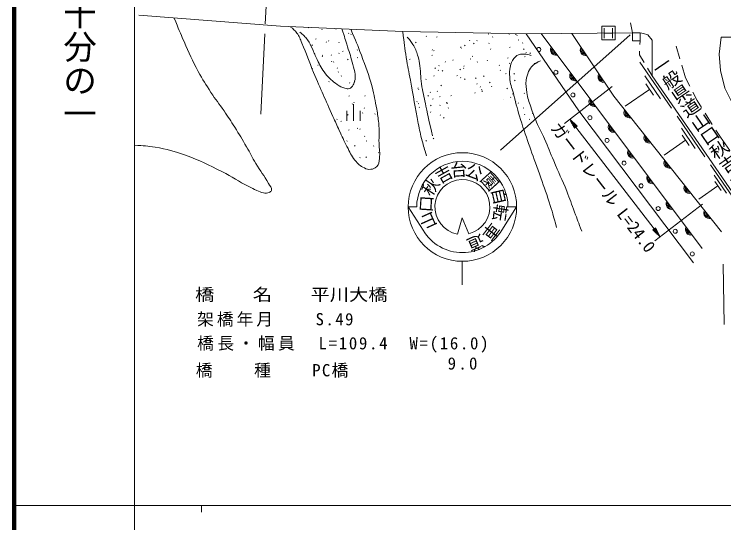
# Model space of a CAD drawing. Units: millimetres, scale not verified. Extents: x 40000 to 680000, y 20000 to 380000.
# Drawn here: x 40000 to 146058, y 202409 to 278350 of the extents above; entities that cross this region are included whole.
import ezdxf
from ezdxf.enums import TextEntityAlignment as Align

# ---------------------------------------------------------------- set-up
doc = ezdxf.new("R2010")
doc.units = ezdxf.units.MM
doc.header["$LTSCALE"] = 1000
doc.linetypes.add('CHAIN', pattern=[18.5, 12, -1.5, 3.5, -1.5])
for name, color, linetype, lineweight in [('M-BGD', 7, 'Continuous', 13), ('M-BMK', 2, 'CHAIN', 13), ('M-STR-HTXT', 7, 'Continuous', 13), ('M-STR-STR1', 1, 'Continuous', 13), ('M-STR-STRC', 7, 'Continuous', 13), ('M-STR-STRD', 7, 'Continuous', 13), ('M-TTL', 2, 'Continuous', 140), ('M-TTL-BAND', 7, 'Continuous', 13)]:
    doc.layers.add(name, color=color, linetype=linetype, lineweight=lineweight)
doc.layers.add('M-BGD-HTXT', color=7, linetype='Continuous')
doc.styles.add('@ＭＳ ゴシック', font='')
doc.styles.add('ＭＳ ゴシック', font='')
doc.styles.get('@ＭＳ ゴシック').set_extended_font_data('@MS Gothic')
doc.styles.get('ＭＳ ゴシック').set_extended_font_data('MS Gothic')

msp = doc.modelspace()

# ---------------------------------------------------------------- linework, layer by layer
at = {"layer": 'M-BGD'}
for p, q in [((83938, 276299), (84007, 276368)), ((85980, 276024), (86051, 276094)), ((88078, 276095), (88148, 276166)), ((89945, 275450), (90016, 275520)), ((90306, 275307), (90376, 275378)), ((101556, 275012), (101627, 275083)), ((103129, 274903), (103200, 274973)), ((110855, 275371), (110926, 275442)), ((111485, 274909), (111555, 274979)), ((113978, 275330), (114049, 275400)), ((114932, 275326), (115003, 275396)), ((115122, 275167), (115193, 275237)), ((118745, 275448), (142836, 243388)), ((84502, 273699), (84572, 273770)), ((85048, 274614), (85119, 274685)), ((86628, 274140), (86699, 274211)), ((86953, 274330), (87024, 274401)), ((88517, 274095), (88588, 274166)), ((100001, 274084), (100072, 274154)), ((107322, 273640), (107393, 273711)), ((108032, 274387), (108103, 274457)), ((108665, 273945), (108736, 274016)), ((109134, 274369), (109204, 274440)), ((110916, 273976), (110987, 274047)), ((115333, 274476), (115404, 274547)), ((115971, 274024), (116042, 274095)), ((133536, 274372), (133514, 273817)), ((89090, 272780), (89161, 272850)), ((91241, 272976), (91311, 273047)), ((102452, 273004), (102523, 273075)), ((102675, 272857), (102745, 272928)), ((106702, 273392), (106772, 273462)), ((106803, 273260), (106874, 273331)), ((111190, 273102), (111261, 273173)), ((114051, 273379), (114122, 273450)), ((116135, 273092), (116206, 273162)), ((116479, 272583), (116549, 272654)), ((117082, 272503), (117153, 272574)), ((133476, 272818), (133455, 272263)), ((86026, 271992), (86097, 272063)), ((86045, 272185), (86116, 272256)), ((87376, 272198), (87447, 272269)), ((88521, 272469), (88591, 272539)), ((89833, 271543), (89904, 271614)), ((91267, 271833), (91337, 271904)), ((99107, 271567), (99178, 271638)), ((102445, 272171), (102515, 272241)), ((105542, 271446), (105612, 271517)), ((108161, 271623), (108231, 271694)), ((108473, 272034), (108543, 272105)), ((113751, 271777), (113822, 271848)), ((116274, 271965), (116345, 272035)), ((133455, 272263), (134142, 271128)), ((85378, 270700), (85448, 270770)), ((87409, 271252), (87480, 271323)), ((87727, 271173), (87798, 271244)), ((103461, 270619), (103531, 270689)), ((104390, 271192), (104461, 271263)), ((107195, 270545), (107266, 270616)), ((109189, 271174), (109260, 271245)), ((110675, 271393), (110746, 271464)), ((112459, 270692), (112530, 270763)), ((113994, 270967), (114065, 271038)), ((117695, 270952), (117766, 271023)), ((118055, 271037), (118125, 271108)), ((133528, 271170), (138239, 264326)), ((84527, 270217), (84584, 270274)), ((88253, 270254), (88324, 270324)), ((88413, 269688), (88484, 269759)), ((102884, 270260), (102955, 270331)), ((103346, 269936), (103417, 270007)), ((103975, 269848), (104046, 269919)), ((106620, 270059), (106691, 270129)), ((107133, 270228), (107204, 270299)), ((112618, 269934), (112688, 270004)), ((113440, 269440), (113511, 269511)), ((114700, 269406), (114771, 269476)), ((134661, 270273), (135349, 269138)), ((88855, 269075), (88926, 269145)), ((101516, 268580), (101587, 268651)), ((102708, 269109), (102779, 269180)), ((106181, 269142), (106252, 269213)), ((106703, 268837), (106774, 268907)), ((107325, 268612), (107396, 268683)), ((108959, 268771), (109029, 268842)), ((110161, 269072), (110232, 269143)), ((114796, 268409), (114867, 268480)), ((134249, 269145), (136605, 265723)), ((87005, 268244), (87076, 268315)), ((90112, 268060), (90183, 268131)), ((90858, 268250), (90929, 268321)), ((100304, 267266), (100374, 267336)), ((103790, 267666), (103860, 267737)), ((109141, 267910), (109212, 267981)), ((109637, 267461), (109707, 267532)), ((111058, 268111), (111129, 268182)), ((111332, 267511), (111402, 267582)), ((113637, 267212), (113707, 267283)), ((134382, 267975), (135560, 266264)), ((100413, 267096), (100484, 267166)), ((102158, 266663), (102229, 266733)), ((103203, 266802), (103274, 266873)), ((105281, 266137), (105352, 266208)), ((108823, 266579), (108893, 266650)), ((109826, 267042), (109897, 267113)), ((109917, 266822), (109988, 266892)), ((114458, 266430), (114529, 266501)), ((116203, 266496), (116274, 266567)), ((134971, 267120), (131320, 264607)), ((90020, 266106), (90091, 266176)), ((90738, 265137), (90808, 265208)), ((92411, 266134), (92481, 266205)), ((100165, 265266), (100236, 265337)), ((101832, 266117), (101902, 266188)), ((102543, 265654), (102614, 265724)), ((103578, 266001), (103649, 266072)), ((104576, 265101), (104647, 265171)), ((113121, 265673), (113132, 265684)), ((114171, 265908), (114242, 265979)), ((114914, 265301), (114985, 265372)), ((90502, 264917), (90573, 264988)), ((90718, 264920), (90718, 262420)), ((92292, 264292), (92363, 264363)), ((100396, 264949), (100467, 265020)), ((100525, 264421), (100596, 264492)), ((102243, 264692), (102313, 264763)), ((103600, 264703), (103670, 264774)), ((104670, 265034), (104741, 265105)), ((104857, 264304), (104927, 264375)), ((115310, 265021), (115380, 265092)), ((116078, 264317), (116148, 264387)), ((89718, 263920), (89718, 262420)), ((89835, 263282), (89906, 263353)), ((91718, 263920), (91718, 262420)), ((92061, 263566), (92132, 263636)), ((93901, 263415), (93971, 263486)), ((102222, 263686), (102293, 263756)), ((103660, 263230), (103731, 263300)), ((116267, 263334), (116337, 263405)), ((117440, 263507), (117510, 263578)), ((139078, 263107), (143245, 257053)), ((88210, 262629), (88281, 262700)), ((88837, 262328), (88908, 262399)), ((104169, 262836), (104239, 262907)), ((116976, 262617), (117046, 262688)), ((89987, 261026), (90058, 261096)), ((91281, 261285), (91352, 261355)), ((91638, 261157), (91708, 261228)), ((139716, 261315), (141799, 258288)), ((92345, 260083), (92415, 260153)), ((139833, 260281), (140875, 258767)), ((89701, 259393), (89772, 259463)), ((92628, 259372), (92699, 259442)), ((101538, 259406), (101609, 259477)), ((102640, 259756), (102711, 259826)), ((140354, 259524), (137125, 257302)), ((90867, 258662), (90938, 258732)), ((93695, 258621), (93766, 258692)), ((91643, 256903), (91714, 256973)), ((92571, 256972), (92641, 257042)), ((94450, 257646), (94520, 257717)), ((144056, 255874), (147734, 250530)), ((144619, 254293), (146458, 251621)), ((145182, 252712), (142332, 250750)), ((144722, 253380), (145642, 252043))]:
    msp.add_line(p, q, dxfattribs=at)
for points in [[(116516, 275428), (124367, 263909), (141526, 241213)], [(123333, 275490), (129618, 266109), (145730, 245832)], [(151851, 245253), (135349, 269138), (135366, 274465), (134696, 275253), (134065, 275480), (133534, 275574)], [(154062, 255968), (147378, 264996), (146214, 267324), (145582, 269951), (145383, 272379), (145649, 274939), (193601, 274918), (252678, 275401)]]:
    msp.add_lwpolyline(points, dxfattribs=at)
for centre in [(120957, 269680), (123505, 266288), (126054, 262897), (128603, 259505), (131151, 256113), (133700, 252721), (136249, 249330), (138797, 245938), (141346, 242546)]:
    msp.add_circle(centre, 300, dxfattribs=at)
for centre, radius, start, end in [((118408, 273072), 300, 252.27576, 176.27115), ((120948, 273037), 812, 149.54191, 284.30218), ((120948, 273037), 650, 155.6577, 278.18639), ((120948, 273037), 488, 166.79038, 267.0537), ((120948, 273037), 325, 200.97967, 232.86441), ((125399, 272967), 812, 146.43986, 281.20013), ((125399, 272967), 650, 152.55565, 275.08434), ((125399, 272967), 488, 163.68834, 263.95165), ((125399, 272967), 325, 197.87763, 229.76236), ((123832, 269199), 812, 149.54191, 284.30218), ((123832, 269199), 650, 155.6577, 278.18639), ((128071, 268979), 812, 146.43986, 281.20013), ((123832, 269199), 488, 166.79038, 267.0537), ((123832, 269199), 325, 200.97967, 232.86441), ((128071, 268979), 650, 152.55565, 275.08434), ((128071, 268979), 488, 163.68834, 263.95165), ((128071, 268979), 325, 197.87763, 229.76236), ((126715, 265362), 812, 149.54191, 284.30218), ((126715, 265362), 650, 155.6577, 278.18639), ((126715, 265362), 488, 166.79038, 267.0537), ((126715, 265362), 325, 200.97967, 232.86441), ((131946, 263681), 812, 151.0901, 285.85037), ((131946, 263681), 650, 157.20588, 279.73458), ((131946, 263681), 488, 168.33857, 268.60189), ((131946, 263681), 325, 202.52786, 234.4126), ((129599, 261524), 812, 149.54191, 284.30218), ((129599, 261524), 650, 155.6577, 278.18639), ((129599, 261524), 488, 166.79038, 267.0537), ((129599, 261524), 325, 200.97967, 232.86441), ((134932, 259923), 812, 151.0901, 285.85037), ((134932, 259923), 650, 157.20588, 279.73458), ((134932, 259923), 488, 168.33857, 268.60189), ((134932, 259923), 325, 202.52786, 234.4126), ((132482, 257687), 812, 149.54191, 284.30218), ((132482, 257687), 650, 155.6577, 278.18639), ((132482, 257687), 488, 166.79038, 267.0537), ((132482, 257687), 325, 200.97967, 232.86441), ((137918, 256165), 812, 151.0901, 285.85037), ((137918, 256165), 650, 157.20588, 279.73458), ((137918, 256165), 488, 168.33857, 268.60189), ((137918, 256165), 325, 202.52786, 234.4126), ((135366, 253850), 812, 149.54191, 284.30218), ((135366, 253850), 650, 155.6577, 278.18639), ((135366, 253850), 488, 166.79038, 267.0537), ((135366, 253850), 325, 200.97967, 232.86441), ((140904, 252407), 812, 151.0901, 285.85037), ((140904, 252407), 650, 157.20588, 279.73458), ((140904, 252407), 488, 168.33857, 268.60189), ((140904, 252407), 325, 202.52786, 234.4126), ((138249, 250012), 812, 149.54191, 284.30218), ((138249, 250012), 650, 155.6577, 278.18639), ((138249, 250012), 488, 166.79038, 267.0537), ((138249, 250012), 325, 200.97967, 232.86441), ((143891, 248649), 812, 151.0901, 285.85037), ((143891, 248649), 650, 157.20588, 279.73458), ((143891, 248649), 488, 168.33857, 268.60189), ((143891, 248649), 325, 202.52786, 234.4126), ((141133, 246175), 812, 149.54191, 284.30218), ((141133, 246175), 650, 155.6577, 278.18639), ((141133, 246175), 488, 166.79038, 267.0537), ((141133, 246175), 325, 200.97967, 232.86441)]:
    msp.add_arc(centre, radius, start, end, dxfattribs=at)
for points, knots in [([(58000, 258779), (59432, 258714), (59882, 258664), (61074, 258480), (62886, 258201), (63886, 257900), (65613, 257283), (67806, 256499), (68977, 255898), (71050, 254839), (72645, 254024), (73468, 253436), (75057, 252611), (75516, 252372), (75780, 252252), (76254, 252045), (76635, 251880), (76844, 251757), (77252, 251680), (77585, 251616), (77812, 251598), (78117, 251746), (78274, 251823), (78406, 251876), (78449, 252045), (78558, 252473), (78188, 252685), (77984, 253076), (77347, 254297), (76832, 254890), (76121, 256069), (75551, 257016), (75281, 257575), (74725, 258530), (74047, 259692), (73679, 260351), (72962, 261490), (72358, 262450), (72007, 262981), (71366, 263917), (70619, 265009), (70128, 265570), (69404, 266677), (68629, 267863), (68186, 268526), (67509, 269770), (66577, 271479), (66163, 272494), (65380, 274276), (64784, 275633), (64595, 276084), (63915, 277777)], [0, 0, 0, 0, 1, 1, 1, 2, 2, 2, 3, 3, 3, 4, 4, 4, 5, 5, 5, 6, 6, 6, 7, 7, 7, 8, 8, 8, 9, 9, 9, 10, 10, 10, 11, 11, 11, 12, 12, 12, 13, 13, 13, 14, 14, 14, 15, 15, 15, 16, 16, 16, 17, 17, 17, 17]), ([(81263, 276486), (81744, 276119), (81926, 275961), (82257, 275540), (82660, 275025), (82743, 274642), (83005, 274043), (83746, 272353), (84038, 271356), (84751, 269654), (85836, 267062), (86498, 265634), (87644, 263069), (88011, 262249), (88210, 261787), (88592, 260974), (89032, 260035), (89254, 259496), (89739, 258580), (90172, 257762), (90361, 257260), (90936, 256535), (91375, 255982), (91702, 255705), (92333, 255387), (92671, 255217), (92906, 255138), (93281, 255188), (93661, 255238), (93902, 255321), (94179, 255587), (94534, 255929), (94491, 256299), (94578, 256784), (94736, 257666), (94545, 258182), (94528, 259079), (94505, 260248), (94586, 260907), (94478, 262072), (94401, 262895), (94321, 263352), (94179, 264167), (93948, 265480), (93824, 266220), (93480, 267509), (92976, 269396), (92576, 270421), (91884, 272247), (91308, 273768), (91095, 274274), (90301, 276097)], [0, 0, 0, 0, 1, 1, 1, 2, 2, 2, 3, 3, 3, 4, 4, 4, 5, 5, 5, 6, 6, 6, 7, 7, 7, 8, 8, 8, 9, 9, 9, 10, 10, 10, 11, 11, 11, 12, 12, 12, 13, 13, 13, 14, 14, 14, 15, 15, 15, 16, 16, 16, 17, 17, 17, 17]), ([(82706, 275689), (83257, 275214), (83465, 275039), (83836, 274525), (84190, 274035), (84306, 273706), (84568, 273162), (84863, 272549), (84955, 272171), (85266, 271566), (85704, 270716), (85933, 270217), (86530, 269471), (87115, 268738), (87528, 268384), (88292, 267841), (88690, 267559), (88958, 267457), (89423, 267309), (89684, 267226), (89859, 267165), (90121, 267243), (90334, 267305), (90423, 267430), (90554, 267608), (90747, 267871), (90796, 268060), (90886, 268373), (90991, 268736), (90970, 268960), (90953, 269338), (90926, 269936), (90769, 270254), (90620, 270834), (90352, 271885), (90140, 272457), (89822, 273494), (89503, 274535), (89399, 274863), (88991, 276154)], [0, 0, 0, 0, 1, 1, 1, 2, 2, 2, 3, 3, 3, 4, 4, 4, 5, 5, 5, 6, 6, 6, 7, 7, 7, 8, 8, 8, 9, 9, 9, 10, 10, 10, 11, 11, 11, 12, 12, 12, 13, 13, 13, 13]), ([(98075, 275762), (98296, 273886), (98352, 273379), (98597, 271861), (98811, 270540), (98977, 269807), (99218, 268491), (99681, 265967), (99876, 264542), (100393, 262029), (100600, 261020), (100708, 260453), (100969, 259457), (101203, 258566), (101294, 258269), (101634, 257196)], [0, 0, 0, 0, 1, 1, 1, 2, 2, 2, 3, 3, 3, 4, 4, 4, 5, 5, 5, 5]), ([(102521, 260166), (102038, 262316), (101910, 262865), (101546, 264600), (101306, 265742), (101144, 266377), (100947, 267527), (100741, 268737), (100794, 269438), (100615, 270653), (100537, 271179), (100531, 271486), (100371, 271994), (100162, 272653), (100051, 273035), (99706, 273634), (99394, 274176), (99228, 274375), (98752, 274920)], [0, 0, 0, 0, 1, 1, 1, 2, 2, 2, 3, 3, 3, 4, 4, 4, 5, 5, 5, 6, 6, 6, 6]), ([(121055, 246510), (120565, 248325), (120428, 248817), (119969, 250279), (119446, 251940), (119077, 252846), (118505, 254491), (117398, 257678), (116673, 259429), (115668, 262649), (115237, 264029), (115053, 264819), (114692, 266219), (114452, 267152), (114194, 267654), (114094, 268613), (114032, 269199), (113995, 269537), (114072, 270120), (114125, 270529), (114167, 270766), (114338, 271140), (114548, 271600), (114713, 271882), (115136, 272160), (115499, 272399), (115787, 272405), (116222, 272404), (116638, 272403), (116832, 272337), (117264, 272182)], [0, 0, 0, 0, 1, 1, 1, 2, 2, 2, 3, 3, 3, 4, 4, 4, 5, 5, 5, 6, 6, 6, 7, 7, 7, 8, 8, 8, 9, 9, 9, 10, 10, 10, 10]), ([(118638, 271406), (118132, 271166), (117910, 271071), (117552, 270719), (117233, 270406), (117082, 270190), (116887, 269788), (116656, 269312), (116599, 269005), (116532, 268480), (116442, 267766), (116519, 267352), (116621, 266640), (116743, 265787), (116933, 265331), (117197, 264512), (117491, 263601), (117710, 263109), (118084, 262228), (118505, 261237), (118826, 260720), (119259, 259734), (119822, 258455), (120088, 257717), (120634, 256431), (121384, 254663), (121863, 253698), (122585, 251919), (123075, 250711), (123303, 250015), (123760, 248793), (124177, 247677), (124307, 247327), (124824, 245933)], [0, 0, 0, 0, 1, 1, 1, 2, 2, 2, 3, 3, 3, 4, 4, 4, 5, 5, 5, 6, 6, 6, 7, 7, 7, 8, 8, 8, 9, 9, 9, 10, 10, 10, 11, 11, 11, 11])]:
    msp.add_open_spline(points, degree=3, knots=knots, dxfattribs=at)
at = {"layer": 'M-BMK'}
msp.add_line((76843, 263447), (77867, 283626), dxfattribs=at)
at = {"layer": 'M-STR-HTXT'}
for p, q in [((129358, 267541), (122230, 262046)), ((123022, 262656), (123740, 261316)), ((123022, 262656), (124136, 261621)), ((123022, 262656), (123938, 261468)), ((123898, 261438), (123165, 262388)), ((123977, 261499), (123245, 262449)), ((123309, 262120), (123859, 261407)), ((123467, 262242), (124017, 261529)), ((124057, 261560), (123690, 262035)), ((123819, 261377), (123453, 261852)), ((123596, 261584), (123779, 261346)), ((123740, 261316), (124136, 261621)), ((123913, 261828), (124096, 261590)), ((123938, 261468), (135632, 246299)), ((142884, 249996), (135756, 244501)), ((135830, 246452), (135434, 246147)), ((136548, 245111), (135434, 246147)), ((135657, 245940), (135474, 246177)), ((135514, 246208), (135880, 245733)), ((136103, 245526), (135553, 246238)), ((135593, 246269), (136325, 245318)), ((136548, 245111), (135632, 246299)), ((135672, 246330), (136405, 245380)), ((136261, 245648), (135712, 246360)), ((135751, 246391), (136117, 245916)), ((135974, 246184), (135791, 246421)), ((136548, 245111), (135830, 246452)), ((145969, 241037), (146102, 232038))]:
    msp.add_line(p, q, dxfattribs=at)
at = {"layer": 'M-STR-STR1'}
msp.add_line((132419, 275572), (132128, 277044), dxfattribs=at)
msp.add_lwpolyline([(58641, 278184), (79796, 276549), (98075, 275762), (116516, 275428), (132419, 275572)], dxfattribs=at)
msp.add_lwpolyline([(132419, 275572), (133534, 275574), (133536, 274372), (132421, 274370)], close=True, dxfattribs=at)
at = {"layer": 'M-STR-STRC'}
for p, q in [((127805, 274539), (127805, 276539)), ((127805, 276539), (129805, 276539)), ((128180, 276289), (128180, 274789)), ((129430, 276289), (129430, 274789)), ((129805, 276539), (129805, 274539)), ((132040, 275251), (112664, 258025)), ((128180, 275539), (129430, 275539)), ((129805, 274539), (127805, 274539)), ((98877, 249577), (100166, 249577)), ((101115, 246095), (98877, 249577)), ((115091, 249577), (112859, 246102)), ((113804, 249577), (115091, 249577)), ((106973, 241457), (106973, 237964))]:
    msp.add_line(p, q, dxfattribs=at)
msp.add_lwpolyline([(107958, 245580), (106973, 247927), (106277, 245524)], dxfattribs=at)
msp.add_circle((106985, 249565), 8108, dxfattribs=at)
for radius, start, end in [(6819, 0.09965, 179.90035), (4102, 283.71965, 260.06115), (6819, 210.5904, 329.48207)]:
    msp.add_arc((106985, 249565), radius, start, end, dxfattribs=at)
at = {"layer": 'M-STR-STRD'}
for p, q in [((138931, 273584), (139489, 271686)), ((139771, 270727), (140328, 268829)), ((140328, 268829), (140965, 267586)), ((141421, 266696), (142057, 265453)), ((142057, 265453), (142729, 264397)), ((143266, 263554), (144340, 261866)), ((144877, 261023), (145549, 259966)), ((145549, 259966), (146971, 258004))]:
    msp.add_line(p, q, dxfattribs=at)
at = {"layer": 'M-TTL'}
msp.add_line((40000, 380000), (40000, 20000), dxfattribs=at)
at = {"layer": 'M-TTL-BAND'}
for p, q in [((58000, 370000), (58000, 20000)), ((40000, 205000), (579000, 205000)), ((68000, 205000), (68000, 204000))]:
    msp.add_line(p, q, dxfattribs=at)

# ---------------------------------------------------------------- texts
at = {"layer": 'M-BGD-HTXT', "style": '@ＭＳ ゴシック', "width": 0.9}
msp.add_text('一般県道山口秋吉台公園自転車道線', height=2062, rotation=304.275, dxfattribs=at).set_placement((146110, 254049), align=Align.BOTTOM_CENTER)
at = {"layer": 'M-STR-HTXT', "style": 'ＭＳ ゴシック'}
msp.add_text('ガードレール L=24.0', height=1833, rotation=307.631, dxfattribs=at).set_placement((126855, 251625), align=Align.BOTTOM_CENTER)
at = {"layer": 'M-STR-HTXT', "style": 'ＭＳ ゴシック', "width": 1.15}
msp.add_text('橋\u3000\u3000名\u3000\u3000平川大橋', height=1833, dxfattribs=at).set_placement((81418, 235023), align=Align.BOTTOM_CENTER)
at = {"layer": 'M-STR-HTXT', "char_height": 1833, "style": 'ＭＳ ゴシック'}
for s, insert, attachment_point in [('\\T1.18;架橋年月\u3000\u3000S.49', (67343, 231693), 7), ('\\T1.21;橋長・幅員\u3000L=109.4\u3000W=(16.0)', (67343, 227818), 7), ('\\T1.28;9.0', (107184, 225259), 8), ('\\T1.16;橋\u3000\u3000種\u3000\u3000PC橋', (78743, 224073), 8)]:
    msp.add_mtext(s, dxfattribs=dict(at, insert=insert, attachment_point=attachment_point))
at = {"layer": 'M-STR-STRC', "style": 'ＭＳ ゴシック'}
for s, rotation, p in [('吉', 29.148, (104968, 253134)), ('台', 4.251, (106563, 253656)), ('公', 337.055, (108192, 253441)), ('園', 312.064, (109981, 252365)), ('秋', 57.095, (103462, 251760)), ('自', 283.098, (111058, 250834)), ('口', 86.228, (103040, 249932)), ('転', 260.582, (111189, 248951)), ('山', 114.228, (103172, 248119)), ('車', 232.635, (110088, 246763)), ('道', 203.706, (108419, 245540))]:
    msp.add_text(s, height=1833, rotation=rotation, dxfattribs=at).set_placement(p, align=Align.BOTTOM_CENTER)
at = {"layer": 'M-TTL-BAND', "style": '@ＭＳ ゴシック'}
msp.add_text('縮尺千分の一', height=3666, rotation=270, dxfattribs=at).set_placement((49777, 261030), align=Align.MIDDLE_RIGHT)

doc.saveas('drawing.dxf')
